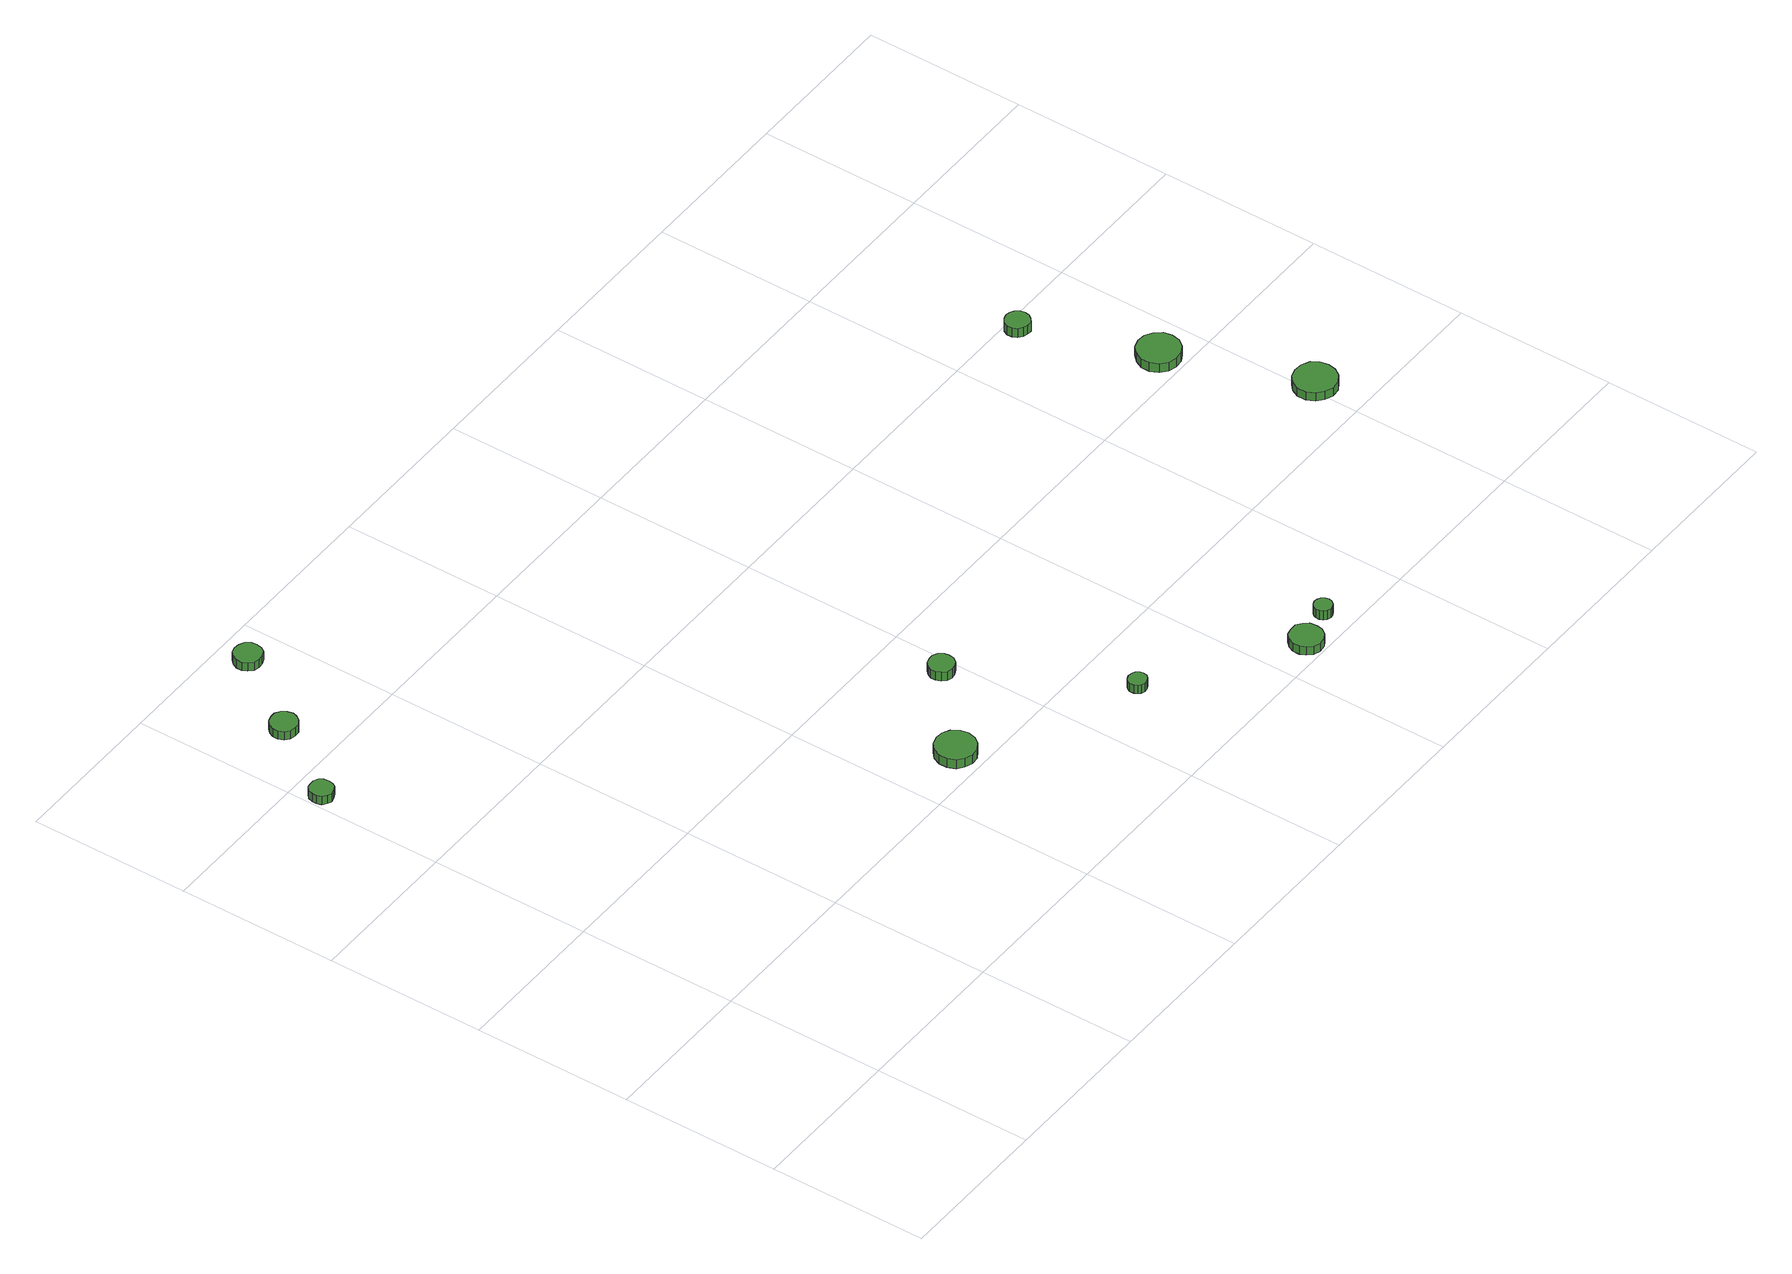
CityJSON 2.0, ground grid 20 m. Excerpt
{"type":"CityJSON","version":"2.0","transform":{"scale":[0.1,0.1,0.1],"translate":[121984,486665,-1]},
"CityObjects":{
"tree1":{"type":"SolitaryVegetationObject","attributes":{"function":"something"},"geometry":[{"type":"MultiSurface","lod":"1","boundaries":[[[0,1,2,3,4,5,6,7,8,9,10,11,12,13,14]],[[15,16,17,18,19,20,21,22,23,24,25,26,27,28,29]],[[0,29,28,1]],[[1,28,27,2]],[[2,27,26,3]],[[3,26,25,4]],[[4,25,24,5]],[[5,24,23,6]],[[6,23,22,7]],[[7,22,21,8]],[[8,21,20,9]],[[9,20,19,10]],[[10,19,18,11]],[[11,18,17,12]],[[12,17,16,13]],[[13,16,15,14]],[[14,15,29,0]]]}]},
"tree2":{"type":"SolitaryVegetationObject","attributes":{"function":"something"},"geometry":[{"type":"MultiSurface","lod":"1","boundaries":[[[30,31,32,33,34,35,36,37,38,39,40,41,42,43,44]],[[45,46,47,48,49,50,51,52,53,54,55,56,57,58,59]],[[30,59,58,31]],[[31,58,57,32]],[[32,57,56,33]],[[33,56,55,34]],[[34,55,54,35]],[[35,54,53,36]],[[36,53,52,37]],[[37,52,51,38]],[[38,51,50,39]],[[39,50,49,40]],[[40,49,48,41]],[[41,48,47,42]],[[42,47,46,43]],[[43,46,45,44]],[[44,45,59,30]]]}]},
"tree3":{"type":"SolitaryVegetationObject","attributes":{"function":"something"},"geometry":[{"type":"MultiSurface","lod":"1","boundaries":[[[60,61,62,63,64,65,66,67,68,69,70,71,72,73,74]],[[75,76,77,78,79,80,81,82,83,84,85,86,87,88,89]],[[60,89,88,61]],[[61,88,87,62]],[[62,87,86,63]],[[63,86,85,64]],[[64,85,84,65]],[[65,84,83,66]],[[66,83,82,67]],[[67,82,81,68]],[[68,81,80,69]],[[69,80,79,70]],[[70,79,78,71]],[[71,78,77,72]],[[72,77,76,73]],[[73,76,75,74]],[[74,75,89,60]]]}]},
"tree4":{"type":"SolitaryVegetationObject","attributes":{"function":"something"},"geometry":[{"type":"MultiSurface","lod":"1","boundaries":[[[90,91,92,93,94,95,96,97,98,99,100,101,102,103,104]],[[105,106,107,108,109,110,111,112,113,114,115,116,117,118,119]],[[90,119,118,91]],[[91,118,117,92]],[[92,117,116,93]],[[93,116,115,94]],[[94,115,114,95]],[[95,114,113,96]],[[96,113,112,97]],[[97,112,111,98]],[[98,111,110,99]],[[99,110,109,100]],[[100,109,108,101]],[[101,108,107,102]],[[102,107,106,103]],[[103,106,105,104]],[[104,105,119,90]]]}]},
"tree5":{"type":"SolitaryVegetationObject","attributes":{"function":"something"},"geometry":[{"type":"MultiSurface","lod":"1","boundaries":[[[120,121,122,123,124,125,126,127,128,129,130,131,132,133,134]],[[135,136,137,138,139,140,141,142,143,144,145,146,147,148,149]],[[120,149,148,121]],[[121,148,147,122]],[[122,147,146,123]],[[123,146,145,124]],[[124,145,144,125]],[[125,144,143,126]],[[126,143,142,127]],[[127,142,141,128]],[[128,141,140,129]],[[129,140,139,130]],[[130,139,138,131]],[[131,138,137,132]],[[132,137,136,133]],[[133,136,135,134]],[[134,135,149,120]]]}]},
"tree6":{"type":"SolitaryVegetationObject","attributes":{"function":"something"},"geometry":[{"type":"MultiSurface","lod":"1","boundaries":[[[150,151,152,153,154,155,156,157,158,159,160,161,162,163,164]],[[165,166,167,168,169,170,171,172,173,174,175,176,177,178,179]],[[150,179,178,151]],[[151,178,177,152]],[[152,177,176,153]],[[153,176,175,154]],[[154,175,174,155]],[[155,174,173,156]],[[156,173,172,157]],[[157,172,171,158]],[[158,171,170,159]],[[159,170,169,160]],[[160,169,168,161]],[[161,168,167,162]],[[162,167,166,163]],[[163,166,165,164]],[[164,165,179,150]]]}]},
"tree7":{"type":"SolitaryVegetationObject","attributes":{"function":"something"},"geometry":[{"type":"MultiSurface","lod":"1","boundaries":[[[180,181,182,183,184,185,186,187,188,189,190,191,192,193,194]],[[195,196,197,198,199,200,201,202,203,204,205,206,207,208,209]],[[180,209,208,181]],[[181,208,207,182]],[[182,207,206,183]],[[183,206,205,184]],[[184,205,204,185]],[[185,204,203,186]],[[186,203,202,187]],[[187,202,201,188]],[[188,201,200,189]],[[189,200,199,190]],[[190,199,198,191]],[[191,198,197,192]],[[192,197,196,193]],[[193,196,195,194]],[[194,195,209,180]]]}]},
"tree8":{"type":"SolitaryVegetationObject","attributes":{"function":"something"},"geometry":[{"type":"MultiSurface","lod":"1","boundaries":[[[210,211,212,213,214,215,216,217,218,219,220,221,222,223,224]],[[225,226,227,228,229,230,231,232,233,234,235,236,237,238,239]],[[210,239,238,211]],[[211,238,237,212]],[[212,237,236,213]],[[213,236,235,214]],[[214,235,234,215]],[[215,234,233,216]],[[216,233,232,217]],[[217,232,231,218]],[[218,231,230,219]],[[219,230,229,220]],[[220,229,228,221]],[[221,228,227,222]],[[222,227,226,223]],[[223,226,225,224]],[[224,225,239,210]]]}]},
"tree9":{"type":"SolitaryVegetationObject","attributes":{"function":"something"},"geometry":[{"type":"MultiSurface","lod":"1","boundaries":[[[240,241,242,243,244,245,246,247,248,249,250,251,252,253,254]],[[255,256,257,258,259,260,261,262,263,264,265,266,267,268,269]],[[240,269,268,241]],[[241,268,267,242]],[[242,267,266,243]],[[243,266,265,244]],[[244,265,264,245]],[[245,264,263,246]],[[246,263,262,247]],[[247,262,261,248]],[[248,261,260,249]],[[249,260,259,250]],[[250,259,258,251]],[[251,258,257,252]],[[252,257,256,253]],[[253,256,255,254]],[[254,255,269,240]]]}]},
"tree10":{"type":"SolitaryVegetationObject","attributes":{"function":"something"},"geometry":[{"type":"MultiSurface","lod":"1","boundaries":[[[270,271,272,273,274,275,276,277,278,279,280,281,282,283,284]],[[285,286,287,288,289,290,291,292,293,294,295,296,297,298,299]],[[270,299,298,271]],[[271,298,297,272]],[[272,297,296,273]],[[273,296,295,274]],[[274,295,294,275]],[[275,294,293,276]],[[276,293,292,277]],[[277,292,291,278]],[[278,291,290,279]],[[279,290,289,280]],[[280,289,288,281]],[[281,288,287,282]],[[282,287,286,283]],[[283,286,285,284]],[[284,285,299,270]]]}]},
"tree11":{"type":"SolitaryVegetationObject","attributes":{"function":"something"},"geometry":[{"type":"MultiSurface","lod":"1","boundaries":[[[300,301,302,303,304,305,306,307,308,309,310,311,312,313,314]],[[315,316,317,318,319,320,321,322,323,324,325,326,327,328,329]],[[300,329,328,301]],[[301,328,327,302]],[[302,327,326,303]],[[303,326,325,304]],[[304,325,324,305]],[[305,324,323,306]],[[306,323,322,307]],[[307,322,321,308]],[[308,321,320,309]],[[309,320,319,310]],[[310,319,318,311]],[[311,318,317,312]],[[312,317,316,313]],[[313,316,315,314]],[[314,315,329,300]]]}]}
},
"vertices":[
[32,767,19],[31,773,19],[28,778,19],[22,781,19],[16,781,19],[11,780,19],[6,776,19],[4,770,19],[4,764,19],[6,758,19],[11,754,19],[16,752,19],[22,753,19],[28,756,19],[31,761,19],[31,761,7],[28,756,7],[22,753,7],[16,752,7],[11,754,7],[6,758,7],[4,764,7],[4,770,7],[6,776,7],[11,780,7],[16,781,7],[22,781,7],[28,778,7],[31,773,7],[32,767,7],
[101,864,19],[99,871,19],[95,877,19],[89,881,19],[82,881,19],[75,879,19],[70,874,19],[67,868,19],[67,861,19],[70,854,19],[75,850,19],[82,848,19],[89,848,19],[95,852,19],[99,858,19],[99,858,7],[95,852,7],[89,848,7],[82,848,7],[75,850,7],[70,854,7],[67,861,7],[67,868,7],[70,874,7],[75,879,7],[82,881,7],[89,881,7],[95,877,7],[99,871,7],[101,864,7],
[171,963,19],[170,970,19],[166,976,19],[159,979,19],[152,980,19],[145,978,19],[140,973,19],[137,967,19],[137,959,19],[140,953,19],[145,948,19],[152,946,19],[159,947,19],[166,950,19],[170,956,19],[170,956,7],[166,950,7],[159,947,7],[152,946,7],[145,948,7],[140,953,7],[137,959,7],[137,967,7],[140,973,7],[145,978,7],[152,980,7],[159,979,7],[166,976,7],[170,970,7],[171,963,7],
[503,233,22],[501,243,22],[495,252,22],[486,257,22],[476,258,22],[466,255,22],[458,248,22],[454,238,22],[454,228,22],[458,218,22],[466,212,22],[476,208,22],[486,209,22],[495,215,22],[501,223,22],[501,223,9],[495,215,9],[486,209,9],[476,208,9],[466,212,9],[458,218,9],[454,228,9],[454,238,9],[458,248,9],[466,255,9],[476,258,9],[486,257,9],[495,252,9],[501,243,9],[503,233,9],
[596,325,22],[595,331,22],[591,337,22],[585,340,22],[579,340,22],[572,338,22],[568,334,22],[565,328,22],[565,322,22],[568,316,22],[572,311,22],[579,309,22],[585,310,22],[591,313,22],[595,318,22],[595,318,9],[591,313,9],[585,310,9],[579,309,9],[572,311,9],[568,316,9],[565,322,9],[565,328,9],[568,334,9],[572,338,9],[579,340,9],[585,340,9],[591,337,9],[595,331,9],[596,325,9],
[695,132,23],[694,136,23],[691,140,23],[687,142,23],[682,143,23],[677,141,23],[674,138,23],[672,134,23],[672,129,23],[674,125,23],[677,122,23],[682,120,23],[687,121,23],[691,123,23],[694,127,23],[694,127,11],[691,123,11],[687,121,11],[682,120,11],[677,122,11],[674,125,11],[672,129,11],[672,134,11],[674,138,11],[677,141,11],[682,143,11],[687,142,11],[691,140,11],[694,136,11],[695,132,11],
[869,20,24],[868,29,24],[863,35,24],[856,40,24],[847,40,24],[839,38,24],[833,32,24],[830,25,24],[830,16,24],[833,9,24],[839,3,24],[847,0,24],[856,1,24],[863,5,24],[868,12,24],[868,12,12],[863,5,12],[856,1,12],[847,0,12],[839,3,12],[833,9,12],[830,16,12],[830,25,12],[833,32,12],[839,38,12],[847,40,12],[856,40,12],[863,35,12],[868,29,12],[869,20,12],
[913,34,24],[912,39,24],[909,43,24],[905,45,24],[901,46,24],[896,44,24],[893,41,24],[891,37,24],[891,32,24],[893,28,24],[896,25,24],[901,23,24],[905,24,24],[909,26,24],[912,30,24],[912,30,11],[909,26,11],[905,24,11],[901,23,11],[896,25,11],[893,28,11],[891,32,11],[891,37,11],[893,41,11],[896,44,11],[901,46,11],[905,45,11],[909,43,11],[912,39,11],[913,34,11],
[1105,582,27],[1104,588,27],[1100,593,27],[1095,596,27],[1089,597,27],[1083,595,27],[1078,591,27],[1075,585,27],[1075,579,27],[1078,573,27],[1083,569,27],[1089,567,27],[1095,567,27],[1100,571,27],[1104,576,27],[1104,576,14],[1100,571,14],[1095,567,14],[1089,567,14],[1083,569,14],[1078,573,14],[1075,579,14],[1075,585,14],[1078,591,14],[1083,595,14],[1089,597,14],[1095,596,14],[1100,593,14],[1104,588,14],[1105,582,14],
[1169,428,26],[1167,439,26],[1160,447,26],[1151,453,26],[1140,454,26],[1130,451,26],[1122,443,26],[1117,433,26],[1117,422,26],[1122,412,26],[1130,405,26],[1140,402,26],[1151,403,26],[1160,408,26],[1167,417,26],[1167,417,13],[1160,408,13],[1151,403,13],[1140,402,13],[1130,405,13],[1122,412,13],[1117,422,13],[1117,433,13],[1122,443,13],[1130,451,13],[1140,454,13],[1151,453,13],[1160,447,13],[1167,439,13],[1169,428,13],
[1229,258,26],[1227,269,26],[1221,278,26],[1211,283,26],[1200,284,26],[1190,281,26],[1182,274,26],[1177,264,26],[1177,253,26],[1182,243,26],[1190,236,26],[1200,232,26],[1211,233,26],[1221,239,26],[1227,248,26],[1227,248,14],[1221,239,14],[1211,233,14],[1200,232,14],[1190,236,14],[1182,243,14],[1177,253,14],[1177,264,14],[1182,274,14],[1190,281,14],[1200,284,14],[1211,283,14],[1221,278,14],[1227,269,14],[1229,258,14]
]}
